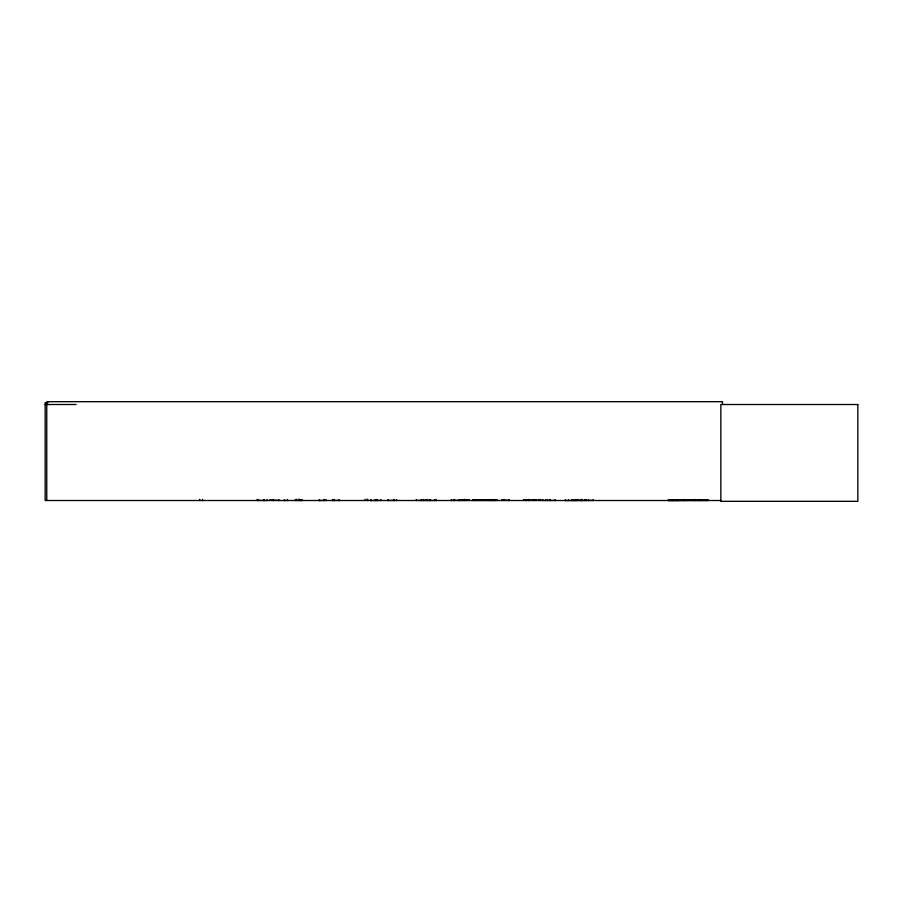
<?xml version="1.0" encoding="UTF-8"?>
<svg xmlns="http://www.w3.org/2000/svg" width="903" height="903" viewBox="0 0 903 903"><rect width="100%" height="100%" fill="white"/><g stroke="black" fill="none" stroke-linecap="round" stroke-linejoin="round"><path stroke-width="1.35" d="M676.279 500.16L676.042 500.476M691.19 500.476L691.224 499.709M416.102 500.386L436.521 500.431M429.738 500.386L429.535 499.506M564.939 500.51L593.508 500.409M577.909 500.409L577.864 499.506M586.239 500.409L586.194 499.506M586.521 500.386L586.578 499.709M538.594 500.409L538.617 499.506M256.915 500.409L257.287 499.709M580.166 500.409L580.234 499.709M370.207 500.51L380.84 500.409M668.118 499.867L667.972 500.499L707.963 500.454L707.794 499.867L668.547 500.16M668.276 500.488L707.783 500.16M669.834 500.16L670.398 500.454M705.943 500.476L706.101 500.127M707.399 500.16L707.794 499.867M318.725 500.51L325.927 500.409M283.587 500.51L287.289 500.409M302.392 500.409L298.261 500.476L298.487 499.506M672.363 500.476L672.013 500.16M677.442 500.16L677.735 500.499M699.678 500.476L699.283 499.867L697.805 500.454L698.233 499.867L699.633 500.499L699.712 499.506M703.708 500.16L703.945 500.476M705.965 500.499L705.683 499.867L705.525 500.476M700.841 500.409L700.875 499.777M538.854 500.409L538.91 499.777M370.636 500.409L370.704 499.777M672.679 500.51L673.074 500.16M702.545 500.16L702.308 500.476M257.863 500.409L267.017 500.409M258.292 500.409L258.371 499.777M387.692 500.409L396.609 500.409M388.132 500.409L388.211 499.777M459.92 500.409L460.011 499.777M458.995 500.409L459.085 499.777L459.175 500.51M466.185 500.409L466.264 499.777L466.354 500.51M319.267 500.409L319.357 499.777M495.713 500.409L495.803 499.777M47.972 402.693L45.15 402.693L45.15 500.51L721.023 500.51M45.15 404.51L76.123 404.51M472.641 499.878L490.724 499.878M472.608 500.115L490.758 500.138M270.144 499.777L279.433 500.476M296.252 499.777L296.613 500.51L296.545 499.303M469.255 500.307L451.274 500.409M502.226 499.777L509.518 500.476M523.717 499.777L546.36 500.476M301.873 500.409L301.771 499.777M299.277 500.409L299.367 499.303M508.976 500.409L508.886 499.777M339.663 500.409L332.53 500.409M472.709 500.409L497.316 500.409L497.418 499.709M555.819 500.409L547.828 500.409M436.104 500.409L436.036 499.777L435.968 500.51M576.656 500.386L576.588 499.709M546.033 500.386L545.976 499.709M533.357 500.409L533.312 499.777M580.573 500.409L580.618 499.506M572.231 500.409L572.288 499.506M691.788 500.409L691.788 499.709M677.284 500.409L677.273 499.709M722.434 404.51L722.434 401.677L46.742 401.677L46.742 500.51M706.778 499.709L706.778 500.51M700.92 499.709L700.92 500.51M699.249 499.506L699.249 500.51M695.152 499.506L695.152 500.51M694.689 499.506L694.689 500.51M693.493 499.709L693.493 500.51M687.635 499.709L687.635 500.51M684.722 499.506L684.722 500.51M684.282 499.506L684.214 500.51M683.785 499.506L683.785 500.51M676.719 499.709L676.686 500.51M593.169 499.709L593.169 500.51M588.654 499.709L588.654 500.51M585.742 499.506L585.742 500.51M584.839 499.709L584.839 500.51M581.927 499.506L581.927 500.51M581.509 499.506L581.509 500.51M581.069 499.506L581.069 500.51M577.412 499.506L577.412 500.51M575.651 499.506L575.651 500.51M575.222 499.506L575.222 500.51M573.642 499.709L573.642 500.51M572.739 499.506L572.739 500.51M571.904 499.709L571.904 500.51M568.506 499.709L568.506 500.51M565.312 499.709L565.312 500.51M555.187 499.709L555.187 500.51M550.175 499.506L550.175 500.51M549.916 499.506L549.916 500.51M547.658 499.709L547.658 500.51M542.771 499.709L542.771 500.51M540.513 499.506L540.513 500.51M540.254 499.506L540.254 500.51M539.057 499.506L538.956 500.51M536.292 499.709L536.292 500.51M535.242 499.709L535.242 500.51M533.696 499.709L533.65 500.51L533.594 499.506M533.154 499.506L533.255 500.51M529.395 499.506L529.395 500.51M528.966 499.506L528.966 500.51M528.831 499.506L528.831 500.51M528.571 499.506L528.571 500.51M526.517 499.709L526.517 500.51M526.246 499.709L526.246 500.51M523.672 499.709L523.672 500.51M508.795 499.709L508.795 500.51M504.145 499.506L504.145 500.51M503.919 499.506L503.919 500.51M502.136 499.709L502.136 500.51M495.894 499.709L495.894 500.51M494.11 499.506L494.11 500.51M493.885 499.506L493.885 500.51M492.124 499.506L492.124 500.51M491.683 499.506L491.683 500.51M489.234 499.709L489.234 500.51M484.787 499.709L484.787 500.51M480.035 499.709L480.035 500.51M475.034 499.506L475.034 500.51M474.764 499.506L474.764 500.51M472.529 499.709L472.529 500.51M469.255 499.709L469.255 500.51M467.596 499.709L467.596 500.51M465.361 499.506L465.361 500.51M465.101 499.506L465.101 500.51M464.289 499.506L464.289 500.51M464.04 499.506L464.04 500.51M462.246 499.506L462.246 500.51M461.738 499.506L461.738 500.51M460.09 499.709L460.09 500.51M459.593 499.709L459.593 500.51M454.728 499.709L454.728 500.51M454.198 499.506L454.198 500.51M453.904 499.506L453.904 500.51M451.116 499.709L451.116 500.51M434.761 499.709L434.761 500.51M429.896 499.506L429.896 500.51M429.783 499.709L429.783 500.51M427.627 499.506L427.627 500.51M427.153 499.506L427.153 500.51M425.764 499.709L425.764 500.51M423.755 499.506L423.755 500.51M423.281 499.506L423.281 500.51M416.148 499.709L416.148 500.51M396.767 499.709L396.767 500.51M393.99 499.506L393.99 500.51M393.697 499.506L393.697 500.51M388.29 499.709L388.29 500.51M380.987 499.709L380.987 500.51M377.206 499.506L377.206 500.51L377.014 499.777M376.856 499.506L376.856 500.51M375.242 499.506L375.253 500.51M370.783 499.709L370.783 500.51M367.826 499.303L367.826 500.51M367.002 499.303L367.002 500.51M365.004 499.303L365.004 500.51M339.009 499.709L339.009 500.51M334.358 499.506L334.358 500.51M334.133 499.506L334.133 500.51M332.349 499.709L332.349 500.51M326.107 499.709L326.107 500.51M324.324 499.506L324.324 500.51M324.098 499.506L324.098 500.51M319.448 499.709L319.448 500.51M301.67 499.709L301.67 500.51M300.722 499.506L300.722 500.51M299.153 499.709L299.062 500.51M298.543 499.303L298.554 500.51M296.207 499.709L296.161 500.51M295.371 499.506L295.371 500.51M287.56 499.506L287.493 500.51M284.377 499.709L284.377 500.51M278.79 499.709L278.79 500.51M273.293 499.506L273.293 500.51M272.988 499.506L272.988 500.51M270.065 499.709L270.065 500.51M267.186 499.709L267.186 500.51M264.263 499.506L264.263 500.51M263.958 499.506L263.958 500.51M258.461 499.709L258.461 500.51M258.111 499.506L258.111 500.51M257.332 499.709L257.332 500.51M202.554 499.303L202.554 500.51M199.732 499.303L199.732 500.51M578.202 500.307L578.247 499.709L578.202 500.307M857.85 404.51L720.842 404.51L720.842 501.323L857.85 501.323L857.85 404.51M421.193 500.409L421.159 499.777L421.125 500.51"/></g></svg>
